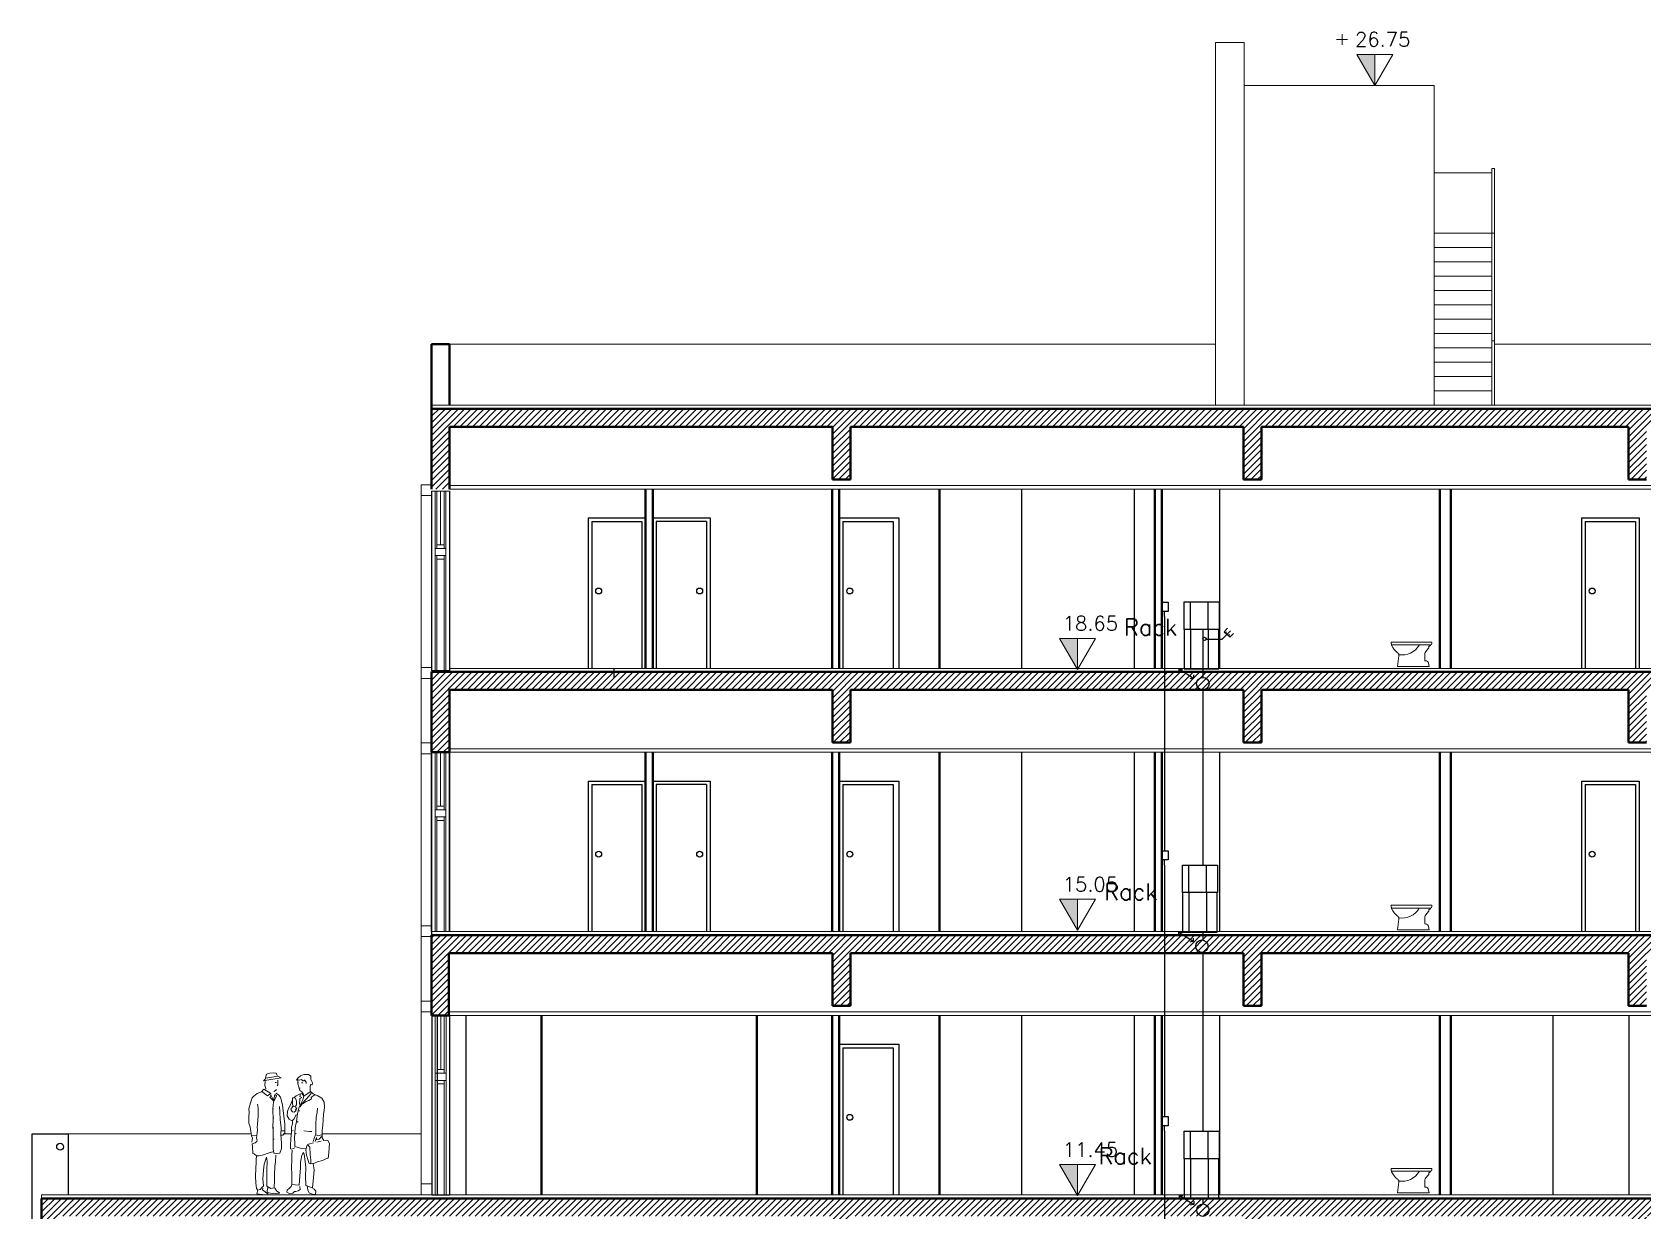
# Model space of a CAD drawing. Extents: x 1009 to 1343, y -172900 to 201.
# Drawn here: x 1035.15 to 1057.61, y -85.69 to -69.26 of the extents above; entities that cross this region are included whole.
import ezdxf

# ---------------------------------------------------------------- set-up
doc = ezdxf.new("R2010")
doc.units = 0
doc.header["$LTSCALE"] = 0.5
for name, color, linetype, lineweight in [('Acotaciones', 9, 'CONTINUOUS', 9), ('Carpintería', 55, 'CONTINUOUS', 20), ('Detalles .05', 243, 'CONTINUOUS', 5), ('Detalles 01', 8, 'CONTINUOUS', 9), ('Equipamiento fijo', 31, 'CONTINUOUS', 13), ('Muros corte', 7, 'CONTINUOUS', 40), ('Muros vista', 253, 'CONTINUOUS', 25), ('Pisos', 252, 'CONTINUOUS', 18), ('Punta 01', 6, 'CONTINUOUS', 9), ('Punta 015', 64, 'CONTINUOUS', 13), ('Punta 02', 11, 'CONTINUOUS', 20), ('Tratamiento pisos', 251, 'CONTINUOUS', 9), ('Vidrios', 147, 'CONTINUOUS', 13)]:
    doc.layers.add(name, color=color, linetype=linetype, lineweight=lineweight)
doc.layers.add('Cableado', color=100, linetype='CONTINUOUS')
doc.layers.add('Electricidad', color=50, linetype='CONTINUOUS')
doc.styles.add('Texto 2 mm', font='simplex.shx', dxfattribs={"height": 0.2})
doc.styles.add('Texto 5 mm', font='simplex.shx', dxfattribs={"height": 0.5})

msp = doc.modelspace()

# ---------------------------------------------------------------- hatches: boundary and pattern name
at = {"layer": 'Detalles 01', "ltscale": 0.02}
h = msp.add_hatch(dxfattribs=at)
h.set_pattern_fill('ANSI31', color=256, scale=0.02, style=0)
h.set_pattern_definition([(45, (1205.456305, -121.36263), (-0.04490128, 0.04490128), [])])
h.paths.add_polyline_path([(1052.29, -74.758), (1057.41, -74.758), (1057.41, -75.493), (1057.66, -75.493), (1057.66, -74.758), (1062.995, -74.758), (1062.995, -75.493), (1063.245, -75.493), (1063.245, -74.758), (1068.635, -74.758), (1068.635, -75.628), (1068.875, -75.628), (1068.875, -74.508), (1040.722, -74.508), (1040.722, -75.628), (1040.972, -75.628), (1040.972, -74.758), (1046.311, -74.758), (1046.311, -75.493), (1046.561, -75.493), (1046.561, -74.758), (1052.04, -74.758), (1052.04, -75.493), (1052.29, -75.493)])
h.paths.add_polyline_path([(1052.04, -79.163), (1052.29, -79.163), (1052.29, -78.428), (1057.41, -78.428), (1057.41, -79.163), (1057.66, -79.163), (1057.66, -78.428), (1062.995, -78.428), (1062.995, -79.163), (1063.245, -79.163), (1063.245, -78.428), (1068.635, -78.428), (1068.635, -79.298), (1068.875, -79.298), (1068.875, -78.178), (1040.722, -78.178), (1040.722, -79.298), (1040.972, -79.298), (1040.972, -78.428), (1046.311, -78.428), (1046.311, -79.163), (1046.561, -79.163), (1046.561, -78.428), (1052.04, -78.428)])
h.paths.add_polyline_path([(1052.29, -82.098), (1057.41, -82.098), (1057.41, -82.833), (1057.66, -82.833), (1057.66, -82.098), (1062.995, -82.098), (1062.995, -82.833), (1063.245, -82.833), (1063.245, -82.098), (1068.635, -82.098), (1068.635, -82.968), (1068.875, -82.968), (1068.875, -81.848), (1040.722, -81.848), (1040.722, -82.968), (1040.962, -82.968), (1040.962, -82.098), (1046.311, -82.098), (1046.311, -82.833), (1046.561, -82.833), (1046.561, -82.098), (1052.04, -82.098), (1052.04, -82.833), (1052.29, -82.833)])
h.paths.add_polyline_path([(1052.04, -86.503), (1052.29, -86.503), (1052.29, -85.768), (1057.41, -85.768), (1057.41, -86.503), (1057.66, -86.503), (1057.66, -85.768), (1062.995, -85.768), (1062.995, -86.503), (1063.245, -86.503), (1063.245, -85.768), (1068.635, -85.768), (1068.635, -86.638), (1068.875, -86.638), (1068.875, -85.518), (1035.285, -85.518), (1035.285, -86.638), (1035.525, -86.638), (1035.525, -85.768), (1046.311, -85.768), (1046.311, -86.503), (1046.561, -86.503), (1046.561, -85.768), (1052.04, -85.768)])
h.paths.add_polyline_path([(1052.29, -89.438), (1057.41, -89.438), (1057.41, -90.173), (1057.66, -90.173), (1057.66, -89.438), (1062.995, -89.438), (1062.995, -90.173), (1063.245, -90.173), (1063.245, -89.438), (1068.635, -89.438), (1068.635, -90.308), (1068.875, -90.308), (1068.875, -89.188), (1035.285, -89.188), (1035.285, -90.308), (1035.525, -90.308), (1035.525, -89.438), (1046.311, -89.438), (1046.311, -90.173), (1046.561, -90.173), (1046.561, -89.438), (1052.04, -89.438), (1052.04, -90.173), (1052.29, -90.173)])
at = {"layer": 'Vidrios', "linetype": 'Continuous'}
for points in [[(1053.873, -69.566), (1053.657, -69.566), (1053.621, -69.566), (1053.873, -69.998)], [(1049.727, -77.71), (1049.511, -77.71), (1049.475, -77.71), (1049.727, -78.142)], [(1049.727, -81.347), (1049.511, -81.347), (1049.475, -81.347), (1049.727, -81.779)], [(1049.727, -85.047), (1049.511, -85.047), (1049.475, -85.047), (1049.727, -85.479)]]:
    msp.add_hatch(color=256, dxfattribs=at).paths.add_polyline_path(points)

# ---------------------------------------------------------------- linework, layer by layer
at = {"layer": 'Acotaciones', "linetype": 'Continuous'}
for p, q in [((1053.621, -69.566), (1054.125, -69.566)), ((1053.873, -69.998), (1053.621, -69.566)), ((1053.873, -69.998), (1054.125, -69.566)), ((1053.873, -69.566), (1053.873, -69.998)), ((1049.475, -77.71), (1049.979, -77.71)), ((1049.727, -78.142), (1049.475, -77.71)), ((1049.727, -78.142), (1049.979, -77.71)), ((1049.727, -77.71), (1049.727, -78.142)), ((1049.475, -81.347), (1049.979, -81.347)), ((1049.727, -81.779), (1049.475, -81.347)), ((1049.727, -81.779), (1049.979, -81.347)), ((1049.727, -81.347), (1049.727, -81.779)), ((1049.475, -85.047), (1049.979, -85.047)), ((1049.727, -85.479), (1049.475, -85.047)), ((1049.727, -85.479), (1049.979, -85.047)), ((1049.727, -85.047), (1049.727, -85.479))]:
    msp.add_line(p, q, dxfattribs=at)
at = {"layer": 'Cableado'}
for p, q in [((1051.303, -77.584), (1051.303, -77.2)), ((1051.548, -77.584), (1051.548, -77.2)), ((1051.213, -77.584), (1051.213, -78.136)), ((1051.303, -77.584), (1051.303, -78.136)), ((1051.474, -77.59), (1051.474, -78.255)), ((1051.548, -77.584), (1051.548, -78.136)), ((1051.696, -78.136), (1051.696, -77.584)), ((1051.746, -77.719), (1051.812, -77.652)), ((1051.77, -77.616), (1051.82, -77.566)), ((1051.77, -77.616), (1051.854, -77.689)), ((1051.804, -77.62), (1051.791, -77.633)), ((1051.812, -77.652), (1051.862, -77.603)), ((1051.848, -77.653), (1051.832, -77.669)), ((1051.854, -77.689), (1051.904, -77.64)), ((1051.52, -77.719), (1051.746, -77.719)), ((1043.261, -78.136), (1043.261, -78.255)), ((1051.146, -78.136), (1051.346, -78.262)), ((1051.146, -78.182), (1051.146, -78.136)), ((1051.146, -78.136), (1051.195, -78.136)), ((1051.213, -78.136), (1051.696, -78.136)), ((1051.346, -78.262), (1051.297, -78.274)), ((1051.346, -78.218), (1051.346, -78.262)), ((1051.474, -78.428), (1051.474, -80.87)), ((1051.279, -81.254), (1051.279, -80.87)), ((1051.524, -81.254), (1051.524, -80.87)), ((1051.189, -81.254), (1051.189, -81.806)), ((1051.279, -81.254), (1051.279, -81.806)), ((1051.524, -81.254), (1051.524, -81.806)), ((1051.672, -81.806), (1051.672, -81.254)), ((1051.14, -81.806), (1051.34, -81.932)), ((1051.14, -81.852), (1051.14, -81.806)), ((1051.14, -81.806), (1051.189, -81.806)), ((1051.189, -81.806), (1051.672, -81.806)), ((1051.34, -81.932), (1051.291, -81.945)), ((1051.34, -81.889), (1051.34, -81.932)), ((1051.474, -81.806), (1051.474, -81.915)), ((1051.474, -82.086), (1051.474, -84.582)), ((1051.304, -84.966), (1051.304, -84.582)), ((1051.549, -84.966), (1051.549, -84.582)), ((1051.214, -84.966), (1051.214, -85.518)), ((1051.304, -84.966), (1051.304, -85.518)), ((1051.549, -84.966), (1051.549, -85.518)), ((1051.697, -85.518), (1051.697, -84.966)), ((1051.148, -85.476), (1051.348, -85.602)), ((1051.148, -85.522), (1051.148, -85.476)), ((1051.148, -85.476), (1051.197, -85.476)), ((1051.214, -85.518), (1051.697, -85.518)), ((1051.474, -85.518), (1051.474, -85.595)), ((1051.348, -85.602), (1051.299, -85.614)), ((1051.348, -85.559), (1051.348, -85.602))]:
    msp.add_line(p, q, dxfattribs=at)
for points in [[(1051.213, -77.2), (1051.702, -77.2), (1051.702, -77.584), (1051.213, -77.584)], [(1051.189, -80.87), (1051.678, -80.87), (1051.678, -81.254), (1051.189, -81.254)], [(1051.214, -84.582), (1051.703, -84.582), (1051.703, -84.966), (1051.214, -84.966)]]:
    msp.add_lwpolyline(points, close=True, dxfattribs=at)
for centre, radius in [((1051.497, -77.716), 0.0236), ((1051.474, -78.341), 0.0865), ((1051.461, -82.001), 0.0865), ((1051.475, -85.682), 0.0865)]:
    msp.add_circle(centre, radius, dxfattribs=at)
at = {"layer": 'Carpintería'}
for p, q in [((1040.577, -75.567), (1040.577, -85.467)), ((1040.702, -75.567), (1040.577, -75.567)), ((1040.797, -75.655), (1040.797, -76.455)), ((1040.847, -75.655), (1040.847, -76.405)), ((1040.897, -75.655), (1040.897, -76.455)), ((1040.727, -75.717), (1040.577, -75.717)), ((1040.772, -76.455), (1040.772, -76.555)), ((1040.772, -76.455), (1040.922, -76.455)), ((1040.772, -76.555), (1040.922, -76.555)), ((1040.797, -76.405), (1040.897, -76.405)), ((1040.797, -76.555), (1040.797, -78.155)), ((1040.897, -76.555), (1040.897, -78.155)), ((1040.922, -76.455), (1040.922, -76.555)), ((1040.797, -76.605), (1040.897, -76.605)), ((1040.577, -78.117), (1040.727, -78.117)), ((1040.577, -78.267), (1040.702, -78.267)), ((1040.702, -79.167), (1040.577, -79.167)), ((1040.727, -79.317), (1040.577, -79.317)), ((1040.727, -79.267), (1040.727, -81.767)), ((1040.797, -79.298), (1040.797, -80.098)), ((1040.847, -79.298), (1040.847, -80.048)), ((1040.897, -79.298), (1040.897, -80.098)), ((1040.772, -80.098), (1040.772, -80.198)), ((1040.772, -80.098), (1040.922, -80.098)), ((1040.797, -80.048), (1040.897, -80.048)), ((1040.922, -80.098), (1040.922, -80.198)), ((1040.772, -80.198), (1040.922, -80.198)), ((1040.797, -80.198), (1040.797, -81.798)), ((1040.797, -80.248), (1040.897, -80.248)), ((1040.897, -80.198), (1040.897, -81.798)), ((1040.577, -81.717), (1040.727, -81.717)), ((1040.577, -81.867), (1040.702, -81.867)), ((1040.702, -82.767), (1040.577, -82.767)), ((1040.727, -82.917), (1040.577, -82.917)), ((1040.727, -82.867), (1040.727, -85.367)), ((1040.799, -82.972), (1040.799, -83.772)), ((1040.849, -82.972), (1040.849, -83.722)), ((1040.899, -82.972), (1040.899, -83.772)), ((1040.799, -83.722), (1040.899, -83.722)), ((1040.774, -83.772), (1040.774, -83.872)), ((1040.774, -83.772), (1040.924, -83.772)), ((1040.774, -83.872), (1040.924, -83.872)), ((1040.799, -83.872), (1040.799, -85.472)), ((1040.799, -83.922), (1040.899, -83.922)), ((1040.899, -83.872), (1040.899, -85.472)), ((1040.924, -83.772), (1040.924, -83.872)), ((1040.577, -85.317), (1040.727, -85.317)), ((1040.577, -85.467), (1040.702, -85.467))]:
    msp.add_line(p, q, dxfattribs=at)
at = {"layer": 'Detalles .05', "ltscale": 0.02}
for p, q in [((1052.051, -69.398), (1051.651, -69.398)), ((1051.651, -69.398), (1051.651, -74.458)), ((1052.051, -69.998), (1052.051, -69.398)), ((1052.051, -74.458), (1052.051, -69.998)), ((1052.051, -69.998), (1054.701, -69.998)), ((1054.701, -69.998), (1054.701, -74.458)), ((1055.501, -71.158), (1055.541, -71.158)), ((1055.501, -71.158), (1055.501, -72.058)), ((1055.541, -71.158), (1055.541, -72.058)), ((1054.701, -71.219), (1055.501, -71.219)), ((1055.501, -72.058), (1054.701, -72.058)), ((1055.501, -74.458), (1055.501, -72.058)), ((1055.501, -72.058), (1055.541, -72.058)), ((1055.541, -72.058), (1055.541, -73.558)), ((1055.501, -72.258), (1054.701, -72.258)), ((1055.501, -72.458), (1054.701, -72.458)), ((1055.501, -72.658), (1054.701, -72.658)), ((1055.501, -72.858), (1054.701, -72.858)), ((1055.501, -73.058), (1054.701, -73.058)), ((1055.501, -73.258), (1054.701, -73.258)), ((1040.974, -73.608), (1051.651, -73.608)), ((1055.501, -73.458), (1054.701, -73.458)), ((1055.501, -74.458), (1055.501, -73.558)), ((1055.501, -73.558), (1055.541, -73.558)), ((1055.541, -73.558), (1055.541, -74.458)), ((1068.623, -73.608), (1055.541, -73.608)), ((1055.501, -73.658), (1054.701, -73.658)), ((1055.501, -73.858), (1054.701, -73.858)), ((1055.501, -74.058), (1054.701, -74.058)), ((1055.501, -74.258), (1054.701, -74.258))]:
    msp.add_line(p, q, dxfattribs=at)
at = {"layer": 'Detalles .05'}
for p, q in [((1040.772, -75.655), (1040.772, -76.455)), ((1040.922, -75.655), (1040.922, -76.455)), ((1040.772, -76.555), (1040.772, -78.155)), ((1040.922, -76.555), (1040.922, -78.155)), ((1040.772, -79.298), (1040.772, -80.098)), ((1040.922, -79.298), (1040.922, -80.098)), ((1040.772, -80.198), (1040.772, -81.798)), ((1040.922, -80.198), (1040.922, -81.798)), ((1040.774, -82.972), (1040.774, -83.772)), ((1040.924, -82.972), (1040.924, -83.772)), ((1040.774, -83.872), (1040.774, -85.472)), ((1040.924, -83.872), (1040.924, -85.472)), ((1035.654, -84.618), (1038.21, -84.618)), ((1038.666, -84.618), (1038.766, -84.618)), ((1039.195, -84.618), (1040.577, -84.618))]:
    msp.add_line(p, q, dxfattribs=at)
at = {"layer": 'Electricidad'}
for p, q in [((1050.939, -77.406), (1050.939, -77.334)), ((1050.939, -77.406), (1050.939, -79.248)), ((1050.939, -79.248), (1050.939, -80.67)), ((1050.939, -80.87), (1050.939, -80.799)), ((1050.939, -80.87), (1050.939, -82.968)), ((1050.939, -82.968), (1050.939, -84.378)), ((1050.939, -84.578), (1050.939, -84.507)), ((1050.939, -84.578), (1050.939, -87.88))]:
    msp.add_line(p, q, dxfattribs=at)
for points in [[(1050.991, -77.205), (1050.991, -77.334), (1050.905, -77.334), (1050.905, -77.205)], [(1050.991, -80.67), (1050.991, -80.799), (1050.905, -80.799), (1050.905, -80.67)], [(1050.991, -84.378), (1050.991, -84.507), (1050.905, -84.507), (1050.905, -84.378)]]:
    msp.add_lwpolyline(points, close=True, dxfattribs=at)
at = {"layer": 'Equipamiento fijo'}
for p, q in [((1054.668, -77.761), (1054.1, -77.761)), ((1054.102, -77.787), (1054.102, -77.761)), ((1054.646, -77.8), (1054.104, -77.8)), ((1054.621, -77.848), (1054.582, -77.892)), ((1054.626, -77.819), (1054.625, -77.84)), ((1054.635, -77.818), (1054.626, -77.819)), ((1054.65, -77.8), (1054.646, -77.81)), ((1054.668, -77.761), (1054.668, -77.761)), ((1054.668, -77.761), (1054.668, -77.778)), ((1054.207, -77.954), (1054.186, -78.102)), ((1054.629, -78.102), (1054.186, -78.102)), ((1054.571, -77.922), (1054.571, -78.021)), ((1054.571, -78.021), (1054.576, -78.021)), ((1054.62, -78.057), (1054.629, -78.102)), ((1054.668, -81.431), (1054.1, -81.431)), ((1054.102, -81.457), (1054.102, -81.431)), ((1054.646, -81.47), (1054.104, -81.47)), ((1054.626, -81.489), (1054.625, -81.51)), ((1054.635, -81.488), (1054.626, -81.489)), ((1054.65, -81.47), (1054.646, -81.48)), ((1054.668, -81.431), (1054.668, -81.431)), ((1054.668, -81.431), (1054.668, -81.448)), ((1054.207, -81.624), (1054.186, -81.772)), ((1054.571, -81.592), (1054.571, -81.691)), ((1054.571, -81.691), (1054.576, -81.691)), ((1054.621, -81.518), (1054.582, -81.562)), ((1054.62, -81.727), (1054.629, -81.772)), ((1054.629, -81.772), (1054.186, -81.772)), ((1054.668, -85.101), (1054.1, -85.101)), ((1054.102, -85.127), (1054.102, -85.101)), ((1054.646, -85.14), (1054.104, -85.14)), ((1054.207, -85.294), (1054.186, -85.442)), ((1054.571, -85.262), (1054.571, -85.361)), ((1054.621, -85.188), (1054.582, -85.232)), ((1054.626, -85.159), (1054.625, -85.18)), ((1054.635, -85.158), (1054.626, -85.159)), ((1054.65, -85.14), (1054.646, -85.15)), ((1054.668, -85.101), (1054.668, -85.101)), ((1054.668, -85.101), (1054.668, -85.118)), ((1054.629, -85.442), (1054.186, -85.442)), ((1054.571, -85.361), (1054.576, -85.361)), ((1054.62, -85.397), (1054.629, -85.442))]:
    msp.add_line(p, q, dxfattribs=at)
for centre, radius, start, end in [((1054.147, -77.787), 0.0448, 180, 204.8586), ((1054.369, -77.684), 0.29, 204.8586, 231.9188), ((1054.163, -77.947), 0.0448, 351.7589, 51.9188), ((1054.25, -77.66), 0.28, 260.9866, 329.4348), ((1054.616, -77.922), 0.0448, 138.4844, 180), ((1054.611, -77.839), 0.0134, 318.4844, 354.802), ((1054.633, -77.804), 0.0134, 278.1248, 336.7876), ((1054.646, -77.778), 0.0224, 270, 0), ((1054.576, -78.066), 0.0448, 11.3173, 90), ((1054.147, -81.457), 0.0448, 180, 204.8586), ((1054.369, -81.354), 0.29, 204.8586, 231.9188), ((1054.25, -81.33), 0.28, 260.9866, 329.4348), ((1054.633, -81.474), 0.0134, 278.1248, 336.7876), ((1054.646, -81.448), 0.0224, 270, 0), ((1054.163, -81.617), 0.0448, 351.7589, 51.9188), ((1054.616, -81.592), 0.0448, 138.4844, 180), ((1054.576, -81.736), 0.0448, 11.3173, 90), ((1054.611, -81.509), 0.0134, 318.4844, 354.802), ((1054.147, -85.127), 0.0448, 180, 204.8586), ((1054.369, -85.024), 0.29, 204.8586, 231.9188), ((1054.163, -85.287), 0.0448, 351.7589, 51.9188), ((1054.25, -85), 0.28, 260.9866, 329.4348), ((1054.616, -85.262), 0.0448, 138.4844, 180), ((1054.611, -85.179), 0.0134, 318.4844, 354.802), ((1054.633, -85.144), 0.0134, 278.1248, 336.7876), ((1054.646, -85.118), 0.0224, 270, 0), ((1054.576, -85.406), 0.0448, 11.3173, 90)]:
    msp.add_arc(centre, radius, start, end, dxfattribs=at)
at = {"layer": 'Muros corte', "ltscale": 0.02}
for p, q in [((1040.722, -74.508), (1040.722, -73.608)), ((1040.722, -73.608), (1040.974, -73.608)), ((1040.974, -73.608), (1040.974, -74.458)), ((1040.722, -74.508), (1068.875, -74.508)), ((1040.722, -74.508), (1040.722, -75.628)), ((1040.972, -74.758), (1046.311, -74.758)), ((1040.972, -74.758), (1040.972, -75.628)), ((1046.311, -74.758), (1046.311, -75.493)), ((1046.561, -74.758), (1046.561, -75.493)), ((1046.561, -74.758), (1052.04, -74.758)), ((1052.04, -74.758), (1052.04, -75.493)), ((1052.29, -74.758), (1052.29, -75.493)), ((1052.29, -74.758), (1057.41, -74.758)), ((1057.41, -74.758), (1057.41, -75.493)), ((1043.705, -75.628), (1043.705, -78.128)), ((1043.805, -75.628), (1043.805, -78.128)), ((1046.305, -75.628), (1046.305, -78.128)), ((1046.561, -75.493), (1046.311, -75.493)), ((1046.405, -75.628), (1046.405, -78.128)), ((1047.805, -75.628), (1047.805, -78.128)), ((1050.805, -75.628), (1050.805, -78.128)), ((1050.905, -75.628), (1050.905, -78.128)), ((1052.29, -75.493), (1052.04, -75.493)), ((1054.78, -75.628), (1054.78, -78.128)), ((1054.93, -75.628), (1054.93, -78.128)), ((1057.66, -75.493), (1057.41, -75.493)), ((1040.722, -78.178), (1068.875, -78.178)), ((1040.722, -78.178), (1040.722, -79.298)), ((1040.972, -78.428), (1046.311, -78.428)), ((1040.972, -78.428), (1040.972, -79.298)), ((1046.311, -78.428), (1046.311, -79.163)), ((1046.561, -78.428), (1046.561, -79.163)), ((1046.561, -78.428), (1052.04, -78.428)), ((1052.04, -78.428), (1052.04, -79.163)), ((1052.29, -78.428), (1052.29, -79.163)), ((1052.29, -78.428), (1057.41, -78.428)), ((1057.41, -78.428), (1057.41, -79.163)), ((1046.561, -79.163), (1046.311, -79.163)), ((1052.29, -79.163), (1052.04, -79.163)), ((1057.66, -79.163), (1057.41, -79.163)), ((1040.972, -79.298), (1040.722, -79.298)), ((1043.705, -79.298), (1043.705, -81.798)), ((1043.805, -79.298), (1043.805, -81.798)), ((1046.305, -79.298), (1046.305, -81.798)), ((1046.405, -79.298), (1046.405, -81.798)), ((1047.805, -79.298), (1047.805, -81.798)), ((1050.805, -79.298), (1050.805, -81.798)), ((1050.905, -79.298), (1050.905, -81.798)), ((1054.78, -79.298), (1054.78, -81.798)), ((1054.93, -79.298), (1054.93, -81.798)), ((1040.722, -81.848), (1068.875, -81.848)), ((1040.722, -81.848), (1040.722, -82.968)), ((1040.962, -82.098), (1046.311, -82.098)), ((1040.962, -82.098), (1040.962, -82.968)), ((1046.311, -82.098), (1046.311, -82.833)), ((1046.561, -82.098), (1046.561, -82.833)), ((1046.561, -82.098), (1052.04, -82.098)), ((1052.04, -82.098), (1052.04, -82.833)), ((1052.29, -82.098), (1052.29, -82.833)), ((1052.29, -82.098), (1057.41, -82.098)), ((1057.41, -82.098), (1057.41, -82.833)), ((1046.561, -82.833), (1046.311, -82.833)), ((1052.29, -82.833), (1052.04, -82.833)), ((1057.66, -82.833), (1057.41, -82.833)), ((1040.722, -82.968), (1040.962, -82.968)), ((1042.255, -82.968), (1042.255, -85.468)), ((1045.255, -82.968), (1045.255, -85.468)), ((1046.305, -82.968), (1046.305, -85.468)), ((1046.405, -82.968), (1046.405, -85.468)), ((1047.805, -82.968), (1047.805, -85.468)), ((1050.805, -82.968), (1050.805, -85.468)), ((1050.905, -82.968), (1050.905, -85.468)), ((1054.78, -82.968), (1054.78, -85.468)), ((1054.93, -82.968), (1054.93, -85.468)), ((1035.285, -85.518), (1068.875, -85.518)), ((1035.285, -85.518), (1035.285, -86.638))]:
    msp.add_line(p, q, dxfattribs=at)
at = {"layer": 'Muros vista'}
for p, q in [((1040.722, -75.655), (1040.722, -78.155)), ((1040.972, -75.655), (1040.972, -78.155)), ((1040.722, -79.298), (1040.722, -81.798)), ((1040.972, -79.298), (1040.972, -81.798)), ((1040.724, -82.972), (1040.724, -85.472)), ((1040.974, -82.972), (1040.974, -85.472))]:
    msp.add_line(p, q, dxfattribs=at)
at = {"layer": 'Muros vista', "ltscale": 0.02}
for p, q in [((1048.945, -75.628), (1048.945, -78.128)), ((1050.515, -75.628), (1050.515, -78.128)), ((1051.705, -75.628), (1051.705, -78.128)), ((1042.905, -76.028), (1042.905, -78.128)), ((1042.905, -76.028), (1043.705, -76.028)), ((1042.955, -76.078), (1042.955, -78.128)), ((1042.955, -76.078), (1043.655, -76.078)), ((1043.655, -76.078), (1043.655, -78.128)), ((1043.805, -76.028), (1044.605, -76.028)), ((1044.555, -76.078), (1043.855, -76.078)), ((1043.855, -76.078), (1043.855, -78.128)), ((1044.555, -76.078), (1044.555, -78.128)), ((1044.605, -76.028), (1044.605, -78.128)), ((1046.405, -76.028), (1047.235, -76.028)), ((1046.455, -76.078), (1046.455, -78.128)), ((1046.455, -76.078), (1047.155, -76.078)), ((1047.155, -76.078), (1047.155, -78.128)), ((1047.235, -76.028), (1047.235, -78.128)), ((1056.755, -76.028), (1056.755, -78.128)), ((1056.755, -76.028), (1057.555, -76.028)), ((1056.805, -76.078), (1056.805, -78.128)), ((1056.805, -76.078), (1057.505, -76.078)), ((1057.505, -76.078), (1057.505, -78.128)), ((1057.555, -76.028), (1057.555, -78.128)), ((1040.972, -79.248), (1040.972, -81.748)), ((1040.972, -81.798), (1040.972, -79.248)), ((1040.722, -81.798), (1040.722, -79.298)), ((1048.945, -79.298), (1048.945, -81.798)), ((1050.515, -79.298), (1050.515, -81.798)), ((1051.705, -79.298), (1051.705, -81.798)), ((1042.905, -79.698), (1042.905, -81.798)), ((1042.905, -79.698), (1043.705, -79.698)), ((1043.805, -79.698), (1044.605, -79.698)), ((1044.605, -79.698), (1044.605, -81.798)), ((1046.405, -79.698), (1047.235, -79.698)), ((1047.235, -79.698), (1047.235, -81.798)), ((1056.755, -79.698), (1056.755, -81.798)), ((1056.755, -79.698), (1057.555, -79.698)), ((1057.555, -79.698), (1057.555, -81.798)), ((1042.955, -79.748), (1042.955, -81.798)), ((1042.955, -79.748), (1043.655, -79.748)), ((1043.655, -79.748), (1043.655, -81.798)), ((1044.555, -79.748), (1043.855, -79.748)), ((1043.855, -79.748), (1043.855, -81.798)), ((1044.555, -79.748), (1044.555, -81.798)), ((1046.455, -79.748), (1046.455, -81.798)), ((1046.455, -79.748), (1047.155, -79.748)), ((1047.155, -79.748), (1047.155, -81.798)), ((1056.805, -79.748), (1056.805, -81.798)), ((1056.805, -79.748), (1057.505, -79.748)), ((1057.505, -79.748), (1057.505, -81.798)), ((1040.722, -81.798), (1040.722, -81.848)), ((1040.805, -85.468), (1040.805, -82.968)), ((1041.205, -85.468), (1041.205, -82.968)), ((1048.945, -82.968), (1048.945, -85.468)), ((1050.515, -82.968), (1050.515, -85.468)), ((1051.705, -82.968), (1051.705, -85.468)), ((1056.355, -82.968), (1056.355, -85.468)), ((1057.414, -82.968), (1057.414, -85.468)), ((1046.405, -83.368), (1047.235, -83.368)), ((1046.455, -83.418), (1046.455, -85.468)), ((1046.455, -83.418), (1047.155, -83.418)), ((1047.155, -83.418), (1047.155, -85.468)), ((1047.235, -83.368), (1047.235, -85.468)), ((1035.154, -92.808), (1035.154, -84.618)), ((1035.154, -84.618), (1035.654, -84.618)), ((1035.654, -84.618), (1035.654, -85.468))]:
    msp.add_line(p, q, dxfattribs=at)
for centre, radius in [((1043.052, -77.048), 0.0411), ((1044.459, -77.048), 0.0411), ((1046.552, -77.048), 0.0411), ((1056.902, -77.048), 0.0411), ((1043.052, -80.718), 0.0411), ((1044.459, -80.718), 0.0411), ((1046.552, -80.718), 0.0411), ((1056.902, -80.718), 0.0411), ((1046.552, -84.388), 0.0411), ((1035.543, -84.797), 0.0476)]:
    msp.add_circle(centre, radius, dxfattribs=at)
at = {"layer": 'Pisos', "ltscale": 0.02}
for p, q in [((1040.722, -74.458), (1068.875, -74.458)), ((1040.972, -78.128), (1068.635, -78.128)), ((1040.722, -81.798), (1068.635, -81.798)), ((1035.285, -85.468), (1068.635, -85.468)), ((1035.285, -85.518), (1035.285, -85.468))]:
    msp.add_line(p, q, dxfattribs=at)
at = {"layer": 'Punta 01', "linetype": 'Continuous'}
for p, q in [((1053.34, -69.36), (1053.49, -69.36)), ((1053.415, -69.435), (1053.415, -69.285))]:
    msp.add_line(p, q, dxfattribs=at)
at = {"layer": 'Punta 01'}
for p, q in [((1038.379, -83.879), (1038.402, -83.854)), ((1038.397, -83.873), (1038.379, -83.879)), ((1038.396, -83.872), (1038.624, -83.837)), ((1038.4, -83.882), (1038.396, -83.872)), ((1038.399, -83.943), (1038.4, -83.882)), ((1038.412, -83.984), (1038.399, -83.943)), ((1038.402, -83.854), (1038.408, -83.838)), ((1038.42, -83.787), (1038.409, -83.836)), ((1038.413, -83.844), (1038.577, -83.816)), ((1038.466, -83.773), (1038.42, -83.787)), ((1038.52, -83.769), (1038.466, -83.773)), ((1038.554, -83.77), (1038.52, -83.769)), ((1038.541, -83.902), (1038.561, -83.902)), ((1038.571, -83.805), (1038.554, -83.77)), ((1038.571, -83.95), (1038.581, -83.933)), ((1038.577, -83.816), (1038.623, -83.835)), ((1038.577, -83.907), (1038.578, -83.884)), ((1038.581, -83.933), (1038.577, -83.907)), ((1038.578, -83.884), (1038.58, -83.87)), ((1038.858, -83.842), (1038.838, -83.869)), ((1038.838, -83.869), (1038.859, -83.865)), ((1038.859, -83.865), (1038.857, -83.919)), ((1038.857, -83.919), (1038.885, -84.014)), ((1038.893, -83.807), (1038.858, -83.842)), ((1038.858, -83.904), (1038.868, -83.905)), ((1038.867, -83.865), (1038.875, -83.87)), ((1038.875, -83.87), (1038.907, -83.862)), ((1038.939, -83.789), (1038.893, -83.807)), ((1038.907, -83.862), (1038.926, -83.878)), ((1038.908, -83.907), (1038.926, -83.908)), ((1038.926, -83.878), (1038.935, -83.878)), ((1038.935, -83.878), (1038.944, -83.872)), ((1038.969, -83.79), (1038.939, -83.789)), ((1038.944, -83.872), (1038.951, -83.868)), ((1038.951, -83.868), (1038.958, -83.871)), ((1038.958, -83.871), (1038.96, -83.883)), ((1038.96, -83.883), (1038.972, -83.898)), ((1039.004, -83.79), (1038.969, -83.79)), ((1038.972, -83.898), (1038.975, -83.914)), ((1039.038, -83.815), (1039.004, -83.79)), ((1039.03, -84.022), (1039.031, -83.964)), ((1039.031, -83.964), (1039.033, -83.928)), ((1039.033, -83.928), (1039.05, -83.937)), ((1039.04, -83.832), (1039.038, -83.815)), ((1039.041, -83.859), (1039.04, -83.832)), ((1039.05, -83.88), (1039.041, -83.859)), ((1039.062, -83.907), (1039.05, -83.88)), ((1039.05, -83.937), (1039.056, -83.934)), ((1039.056, -83.934), (1039.062, -83.907)), ((1038.176, -84.268), (1038.198, -84.188)), ((1038.198, -84.188), (1038.223, -84.115)), ((1038.223, -84.115), (1038.243, -84.095)), ((1038.243, -84.095), (1038.266, -84.072)), ((1038.266, -84.072), (1038.291, -84.055)), ((1038.291, -84.055), (1038.352, -84.031)), ((1038.352, -84.031), (1038.383, -83.997)), ((1038.436, -84.089), (1038.356, -84.029)), ((1038.383, -83.997), (1038.482, -84.055)), ((1038.412, -83.996), (1038.412, -83.984)), ((1038.482, -84.055), (1038.436, -84.089)), ((1038.488, -84.076), (1038.467, -84.105)), ((1038.467, -84.105), (1038.516, -84.158)), ((1038.487, -84.082), (1038.512, -84.141)), ((1038.519, -84.176), (1038.507, -84.268)), ((1038.516, -84.158), (1038.536, -84.07)), ((1038.561, -84.086), (1038.519, -84.176)), ((1038.521, -84.027), (1038.546, -84.015)), ((1038.536, -84.07), (1038.561, -84.086)), ((1038.546, -84.015), (1038.56, -84.002)), ((1038.588, -84.073), (1038.553, -84.05)), ((1038.616, -84.106), (1038.588, -84.073)), ((1038.642, -84.213), (1038.616, -84.106)), ((1038.755, -84.212), (1038.774, -84.166)), ((1038.774, -84.166), (1038.782, -84.153)), ((1038.782, -84.115), (1038.805, -84.115)), ((1038.782, -84.15), (1038.782, -84.115)), ((1038.783, -84.205), (1038.782, -84.15)), ((1038.805, -84.115), (1038.809, -84.108)), ((1038.805, -84.115), (1038.826, -84.119)), ((1038.809, -84.108), (1038.834, -84.087)), ((1038.826, -84.119), (1038.839, -84.161)), ((1038.834, -84.087), (1038.879, -84.066)), ((1038.839, -84.161), (1038.837, -84.215)), ((1038.9, -84.198), (1038.871, -84.259)), ((1038.878, -83.981), (1038.881, -83.982)), ((1038.879, -84.066), (1038.907, -84.055)), ((1038.881, -83.982), (1038.892, -83.982)), ((1038.886, -84.126), (1038.881, -84.21)), ((1038.885, -84.014), (1038.915, -84.034)), ((1038.896, -84.062), (1038.886, -84.097)), ((1038.886, -84.097), (1038.913, -84.113)), ((1038.913, -84.113), (1038.886, -84.126)), ((1038.916, -84.195), (1038.892, -84.24)), ((1038.927, -84.143), (1038.9, -84.198)), ((1038.902, -84.208), (1038.923, -84.199)), ((1038.911, -84.055), (1038.94, -84.092)), ((1038.915, -84.034), (1038.934, -84.055)), ((1038.972, -84.136), (1038.916, -84.195)), ((1038.923, -84.199), (1038.973, -84.167)), ((1038.932, -84.126), (1038.927, -84.143)), ((1038.941, -84.093), (1038.932, -84.126)), ((1038.934, -84.055), (1038.941, -84.093)), ((1039.029, -84.033), (1038.94, -84.092)), ((1039.018, -84.083), (1038.972, -84.136)), ((1038.973, -84.167), (1039.01, -84.155)), ((1039.01, -84.155), (1039.046, -84.129)), ((1039.047, -84.047), (1039.018, -84.083)), ((1039.072, -84.062), (1039.03, -84.022)), ((1039.043, -84.11), (1039.052, -84.104)), ((1039.046, -84.129), (1039.043, -84.11)), ((1039.052, -84.104), (1039.096, -84.072)), ((1039.135, -84.088), (1039.072, -84.062)), ((1039.194, -84.121), (1039.135, -84.088)), ((1039.224, -84.175), (1039.194, -84.121)), ((1039.229, -84.248), (1039.224, -84.175)), ((1038.175, -84.383), (1038.178, -84.322)), ((1038.176, -84.471), (1038.175, -84.383)), ((1038.178, -84.322), (1038.176, -84.268)), ((1038.306, -84.258), (1038.294, -84.204)), ((1038.299, -84.428), (1038.303, -84.369)), ((1038.303, -84.369), (1038.305, -84.323)), ((1038.305, -84.323), (1038.306, -84.296)), ((1038.306, -84.296), (1038.306, -84.258)), ((1038.507, -84.268), (1038.515, -84.428)), ((1038.514, -84.268), (1038.52, -84.268)), ((1038.518, -84.396), (1038.524, -84.396)), ((1038.606, -84.316), (1038.6, -84.238)), ((1038.613, -84.418), (1038.606, -84.316)), ((1038.625, -84.533), (1038.613, -84.418)), ((1038.655, -84.298), (1038.642, -84.213)), ((1038.661, -84.368), (1038.655, -84.298)), ((1038.676, -84.482), (1038.661, -84.368)), ((1038.709, -84.365), (1038.713, -84.308)), ((1038.737, -84.415), (1038.709, -84.365)), ((1038.713, -84.308), (1038.727, -84.267)), ((1038.727, -84.267), (1038.755, -84.212)), ((1038.77, -84.43), (1038.737, -84.415)), ((1038.776, -84.255), (1038.762, -84.283)), ((1038.763, -84.26), (1038.763, -84.289)), ((1038.763, -84.289), (1038.782, -84.312)), ((1038.79, -84.232), (1038.776, -84.255)), ((1038.782, -84.312), (1038.807, -84.314)), ((1038.782, -84.432), (1038.807, -84.407)), ((1038.795, -84.237), (1038.783, -84.205)), ((1038.826, -84.23), (1038.795, -84.237)), ((1038.807, -84.314), (1038.828, -84.297)), ((1038.807, -84.407), (1038.832, -84.348)), ((1038.824, -84.29), (1038.833, -84.263)), ((1038.837, -84.215), (1038.825, -84.232)), ((1038.833, -84.263), (1038.826, -84.23)), ((1038.828, -84.297), (1038.844, -84.256)), ((1038.851, -84.338), (1038.839, -84.445)), ((1038.871, -84.259), (1038.851, -84.338)), ((1038.876, -84.294), (1038.882, -84.3)), ((1038.882, -84.3), (1038.882, -84.294)), ((1039.108, -84.486), (1039.115, -84.386)), ((1039.115, -84.386), (1039.129, -84.321)), ((1039.129, -84.321), (1039.133, -84.262)), ((1039.205, -84.498), (1039.212, -84.423)), ((1039.212, -84.423), (1039.215, -84.343)), ((1039.215, -84.343), (1039.226, -84.293)), ((1039.226, -84.293), (1039.229, -84.248)), ((1038.195, -84.521), (1038.176, -84.471)), ((1038.198, -84.559), (1038.195, -84.521)), ((1038.209, -84.609), (1038.198, -84.559)), ((1038.211, -84.647), (1038.209, -84.609)), ((1038.211, -84.648), (1038.286, -84.641)), ((1038.226, -84.68), (1038.211, -84.647)), ((1038.283, -84.68), (1038.292, -84.606)), ((1038.292, -84.523), (1038.293, -84.489)), ((1038.296, -84.562), (1038.292, -84.523)), ((1038.292, -84.606), (1038.296, -84.562)), ((1038.293, -84.489), (1038.299, -84.428)), ((1038.515, -84.428), (1038.511, -84.516)), ((1038.511, -84.516), (1038.512, -84.578)), ((1038.512, -84.578), (1038.512, -84.736)), ((1038.516, -84.533), (1038.522, -84.533)), ((1038.619, -84.628), (1038.625, -84.533)), ((1038.629, -84.747), (1038.619, -84.628)), ((1038.623, -84.576), (1038.677, -84.574)), ((1038.63, -84.636), (1038.649, -84.635)), ((1038.649, -84.635), (1038.678, -84.606)), ((1038.675, -84.543), (1038.676, -84.482)), ((1038.678, -84.606), (1038.675, -84.543)), ((1038.762, -84.687), (1038.768, -84.59)), ((1038.768, -84.59), (1038.771, -84.522)), ((1038.792, -84.57), (1038.768, -84.58)), ((1038.785, -84.431), (1038.77, -84.43)), ((1038.771, -84.522), (1038.781, -84.484)), ((1038.781, -84.484), (1038.785, -84.431)), ((1038.814, -84.605), (1038.813, -84.682)), ((1038.822, -84.536), (1038.814, -84.605)), ((1038.839, -84.445), (1038.822, -84.536)), ((1038.822, -84.612), (1038.83, -84.62)), ((1038.83, -84.62), (1038.833, -84.61)), ((1038.85, -84.448), (1038.858, -84.453)), ((1038.858, -84.453), (1038.859, -84.446)), ((1038.94, -84.575), (1039.019, -84.584)), ((1039.019, -84.584), (1039.053, -84.584)), ((1039.085, -84.678), (1039.107, -84.623)), ((1039.137, -84.644), (1039.103, -84.629)), ((1039.107, -84.623), (1039.109, -84.553)), ((1039.109, -84.553), (1039.108, -84.486)), ((1039.186, -84.634), (1039.137, -84.644)), ((1039.195, -84.565), (1039.205, -84.498)), ((1039.195, -84.634), (1039.195, -84.565)), ((1039.198, -84.674), (1039.195, -84.634)), ((1038.218, -84.732), (1038.226, -84.68)), ((1038.22, -84.757), (1038.262, -84.744)), ((1038.225, -84.799), (1038.22, -84.757)), ((1038.229, -84.891), (1038.225, -84.799)), ((1038.262, -84.744), (1038.285, -84.726)), ((1038.291, -84.706), (1038.283, -84.68)), ((1038.285, -84.726), (1038.291, -84.706)), ((1038.472, -84.88), (1038.507, -84.87)), ((1038.512, -84.736), (1038.515, -84.828)), ((1038.515, -84.828), (1038.521, -84.886)), ((1038.52, -84.693), (1038.526, -84.693)), ((1038.605, -84.889), (1038.628, -84.822)), ((1038.628, -84.822), (1038.629, -84.747)), ((1038.753, -84.781), (1038.762, -84.687)), ((1038.757, -84.828), (1038.753, -84.781)), ((1038.776, -84.833), (1038.757, -84.828)), ((1038.775, -84.917), (1038.779, -84.844)), ((1038.796, -84.823), (1038.776, -84.833)), ((1038.814, -84.812), (1038.796, -84.823)), ((1038.813, -84.682), (1038.815, -84.745)), ((1038.815, -84.745), (1038.814, -84.793)), ((1038.814, -84.793), (1038.91, -84.823)), ((1038.91, -84.823), (1038.969, -84.827)), ((1038.971, -84.84), (1038.981, -84.791)), ((1038.979, -84.917), (1038.971, -84.84)), ((1038.981, -84.791), (1038.994, -84.768)), ((1038.994, -84.768), (1039.023, -84.805)), ((1039.004, -84.762), (1039.078, -84.742)), ((1039.023, -84.805), (1039.031, -84.904)), ((1039.073, -84.724), (1039.085, -84.678)), ((1039.098, -84.727), (1039.117, -84.668)), ((1039.117, -84.668), (1039.122, -84.703)), ((1039.122, -84.703), (1039.157, -84.693)), ((1039.122, -84.732), (1039.181, -84.722)), ((1039.157, -84.693), (1039.186, -84.653)), ((1039.221, -84.711), (1039.198, -84.674)), ((1039.253, -84.707), (1039.221, -84.711)), ((1039.282, -84.717), (1039.253, -84.707)), ((1039.299, -84.759), (1039.282, -84.717)), ((1039.292, -84.887), (1039.296, -84.807)), ((1039.296, -84.807), (1039.299, -84.759)), ((1038.251, -84.898), (1038.229, -84.891)), ((1038.281, -84.924), (1038.251, -84.898)), ((1038.267, -85.215), (1038.273, -85.097)), ((1038.273, -85.097), (1038.276, -85.02)), ((1038.276, -84.974), (1038.281, -84.924)), ((1038.276, -85.02), (1038.276, -84.974)), ((1038.28, -84.924), (1038.32, -84.924)), ((1038.32, -84.924), (1038.379, -84.91)), ((1038.377, -85.125), (1038.389, -85.041)), ((1038.379, -84.91), (1038.428, -84.89)), ((1038.389, -85.041), (1038.42, -84.942)), ((1038.42, -84.942), (1038.43, -85)), ((1038.43, -85), (1038.425, -85.122)), ((1038.428, -84.89), (1038.472, -84.88)), ((1038.521, -84.886), (1038.561, -84.894)), ((1038.531, -85.188), (1038.536, -85.075)), ((1038.536, -85.075), (1038.544, -85.009)), ((1038.544, -85.009), (1038.551, -84.917)), ((1038.561, -84.894), (1038.605, -84.889)), ((1038.769, -85.07), (1038.772, -84.993)), ((1038.774, -85.2), (1038.769, -85.07)), ((1038.772, -84.993), (1038.775, -84.917)), ((1038.884, -85.209), (1038.895, -85.094)), ((1038.893, -85.015), (1038.912, -84.92)), ((1038.895, -85.094), (1038.893, -85.015)), ((1038.912, -84.92), (1038.931, -84.876)), ((1038.931, -84.876), (1038.948, -84.901)), ((1038.948, -84.901), (1038.96, -85.005)), ((1038.96, -85.005), (1038.97, -85.091)), ((1038.97, -85.091), (1038.966, -85.202)), ((1039, -84.988), (1038.979, -84.917)), ((1039.016, -85.03), (1039, -84.988)), ((1039.039, -85.028), (1039.016, -85.03)), ((1039.031, -84.904), (1039.037, -84.981)), ((1039.037, -84.981), (1039.038, -85.034)), ((1039.038, -85.034), (1039.089, -85.027)), ((1039.085, -85.121), (1039.072, -85.038)), ((1039.089, -85.027), (1039.134, -85.01)), ((1039.134, -85.01), (1039.201, -84.99)), ((1039.201, -84.99), (1039.255, -84.963)), ((1039.255, -84.963), (1039.281, -84.958)), ((1039.281, -84.958), (1039.292, -84.887)), ((1038.272, -85.299), (1038.267, -85.215)), ((1038.279, -85.379), (1038.272, -85.299)), ((1038.37, -85.246), (1038.377, -85.125)), ((1038.377, -85.343), (1038.37, -85.246)), ((1038.425, -85.122), (1038.425, -85.233)), ((1038.425, -85.233), (1038.427, -85.347)), ((1038.526, -85.373), (1038.534, -85.266)), ((1038.534, -85.266), (1038.531, -85.188)), ((1038.776, -85.326), (1038.774, -85.2)), ((1038.874, -85.336), (1038.884, -85.209)), ((1038.966, -85.202), (1038.971, -85.337)), ((1039.063, -85.371), (1039.076, -85.226)), ((1039.076, -85.226), (1039.085, -85.121)), ((1038.301, -85.402), (1038.279, -85.379)), ((1038.292, -85.435), (1038.285, -85.454)), ((1038.285, -85.454), (1038.364, -85.463)), ((1038.298, -85.399), (1038.292, -85.435)), ((1038.334, -85.395), (1038.301, -85.402)), ((1038.359, -85.361), (1038.334, -85.395)), ((1038.359, -85.361), (1038.377, -85.349)), ((1038.366, -85.4), (1038.368, -85.374)), ((1038.446, -85.461), (1038.367, -85.397)), ((1038.427, -85.347), (1038.48, -85.382)), ((1038.432, -85.407), (1038.428, -85.437)), ((1038.428, -85.437), (1038.502, -85.449)), ((1038.442, -85.359), (1038.432, -85.407)), ((1038.48, -85.382), (1038.526, -85.373)), ((1038.502, -85.449), (1038.519, -85.447)), ((1038.519, -85.447), (1038.565, -85.456)), ((1038.566, -85.418), (1038.539, -85.377)), ((1038.565, -85.456), (1038.598, -85.45)), ((1038.604, -85.439), (1038.566, -85.418)), ((1038.598, -85.45), (1038.604, -85.439)), ((1038.707, -85.404), (1038.706, -85.432)), ((1038.706, -85.432), (1038.744, -85.454)), ((1038.741, -85.374), (1038.707, -85.404)), ((1038.763, -85.353), (1038.741, -85.374)), ((1038.744, -85.454), (1038.786, -85.446)), ((1038.776, -85.326), (1038.763, -85.353)), ((1038.772, -85.326), (1038.866, -85.335)), ((1038.786, -85.446), (1038.81, -85.42)), ((1038.81, -85.42), (1038.831, -85.421)), ((1038.831, -85.421), (1038.864, -85.411)), ((1038.864, -85.411), (1038.891, -85.394)), ((1038.891, -85.394), (1038.885, -85.354)), ((1038.971, -85.337), (1039.063, -85.371)), ((1038.989, -85.347), (1038.996, -85.397)), ((1038.996, -85.397), (1039.004, -85.421)), ((1039.004, -85.421), (1039.015, -85.442)), ((1039.015, -85.442), (1039.07, -85.463)), ((1039.083, -85.388), (1039.067, -85.378)), ((1039.07, -85.463), (1039.105, -85.46)), ((1039.108, -85.419), (1039.083, -85.388)), ((1039.105, -85.46), (1039.108, -85.419))]:
    msp.add_line(p, q, dxfattribs=at)
at = {"layer": 'Punta 02', "ltscale": 0.02}
for p, q in [((1040.972, -75.578), (1068.635, -75.578)), ((1040.972, -75.628), (1068.635, -75.628)), ((1040.972, -79.248), (1068.635, -79.248)), ((1040.972, -79.298), (1068.635, -79.298)), ((1040.962, -82.918), (1068.635, -82.918)), ((1040.962, -82.968), (1068.635, -82.968))]:
    msp.add_line(p, q, dxfattribs=at)
at = {"layer": 'Tratamiento pisos', "ltscale": 0.02}
for p, q in [((1040.722, -75.655), (1040.972, -75.655)), ((1040.972, -75.655), (1040.972, -78.155)), ((1040.972, -78.155), (1040.722, -78.155)), ((1040.722, -79.298), (1040.972, -79.298)), ((1040.972, -79.298), (1040.972, -81.798)), ((1040.972, -81.798), (1040.722, -81.798)), ((1040.724, -82.972), (1040.974, -82.972)), ((1040.974, -82.972), (1040.974, -85.472)), ((1040.974, -85.472), (1040.724, -85.472))]:
    msp.add_line(p, q, dxfattribs=at)

# ---------------------------------------------------------------- texts
at = {"layer": 'Punta 01', "color": 6, "char_height": 0.23083, "attachment_point": 1, "style": 'Texto 5 mm'}
for insert in [(1050.375, -77.437), (1050.1, -81.127), (1050.021, -84.812)]:
    msp.add_mtext_dynamic_manual_height_columns('{\\C0;Rack} ', width=11.68093, gutter_width=2.5, heights=[0], dxfattribs=dict(at, insert=insert))
at = {"layer": 'Punta 015', "linetype": 'Continuous', "char_height": 0.2, "attachment_point": 5, "style": 'Texto 2 mm'}
for s, insert in [('26.75', (1053.982, -69.357)), ('18.65', (1049.907, -77.501)), ('15.05', (1049.907, -81.137)), ('11.45', (1049.907, -84.837))]:
    msp.add_mtext(s, dxfattribs=dict(at, insert=insert))

doc.saveas('drawing.dxf')
